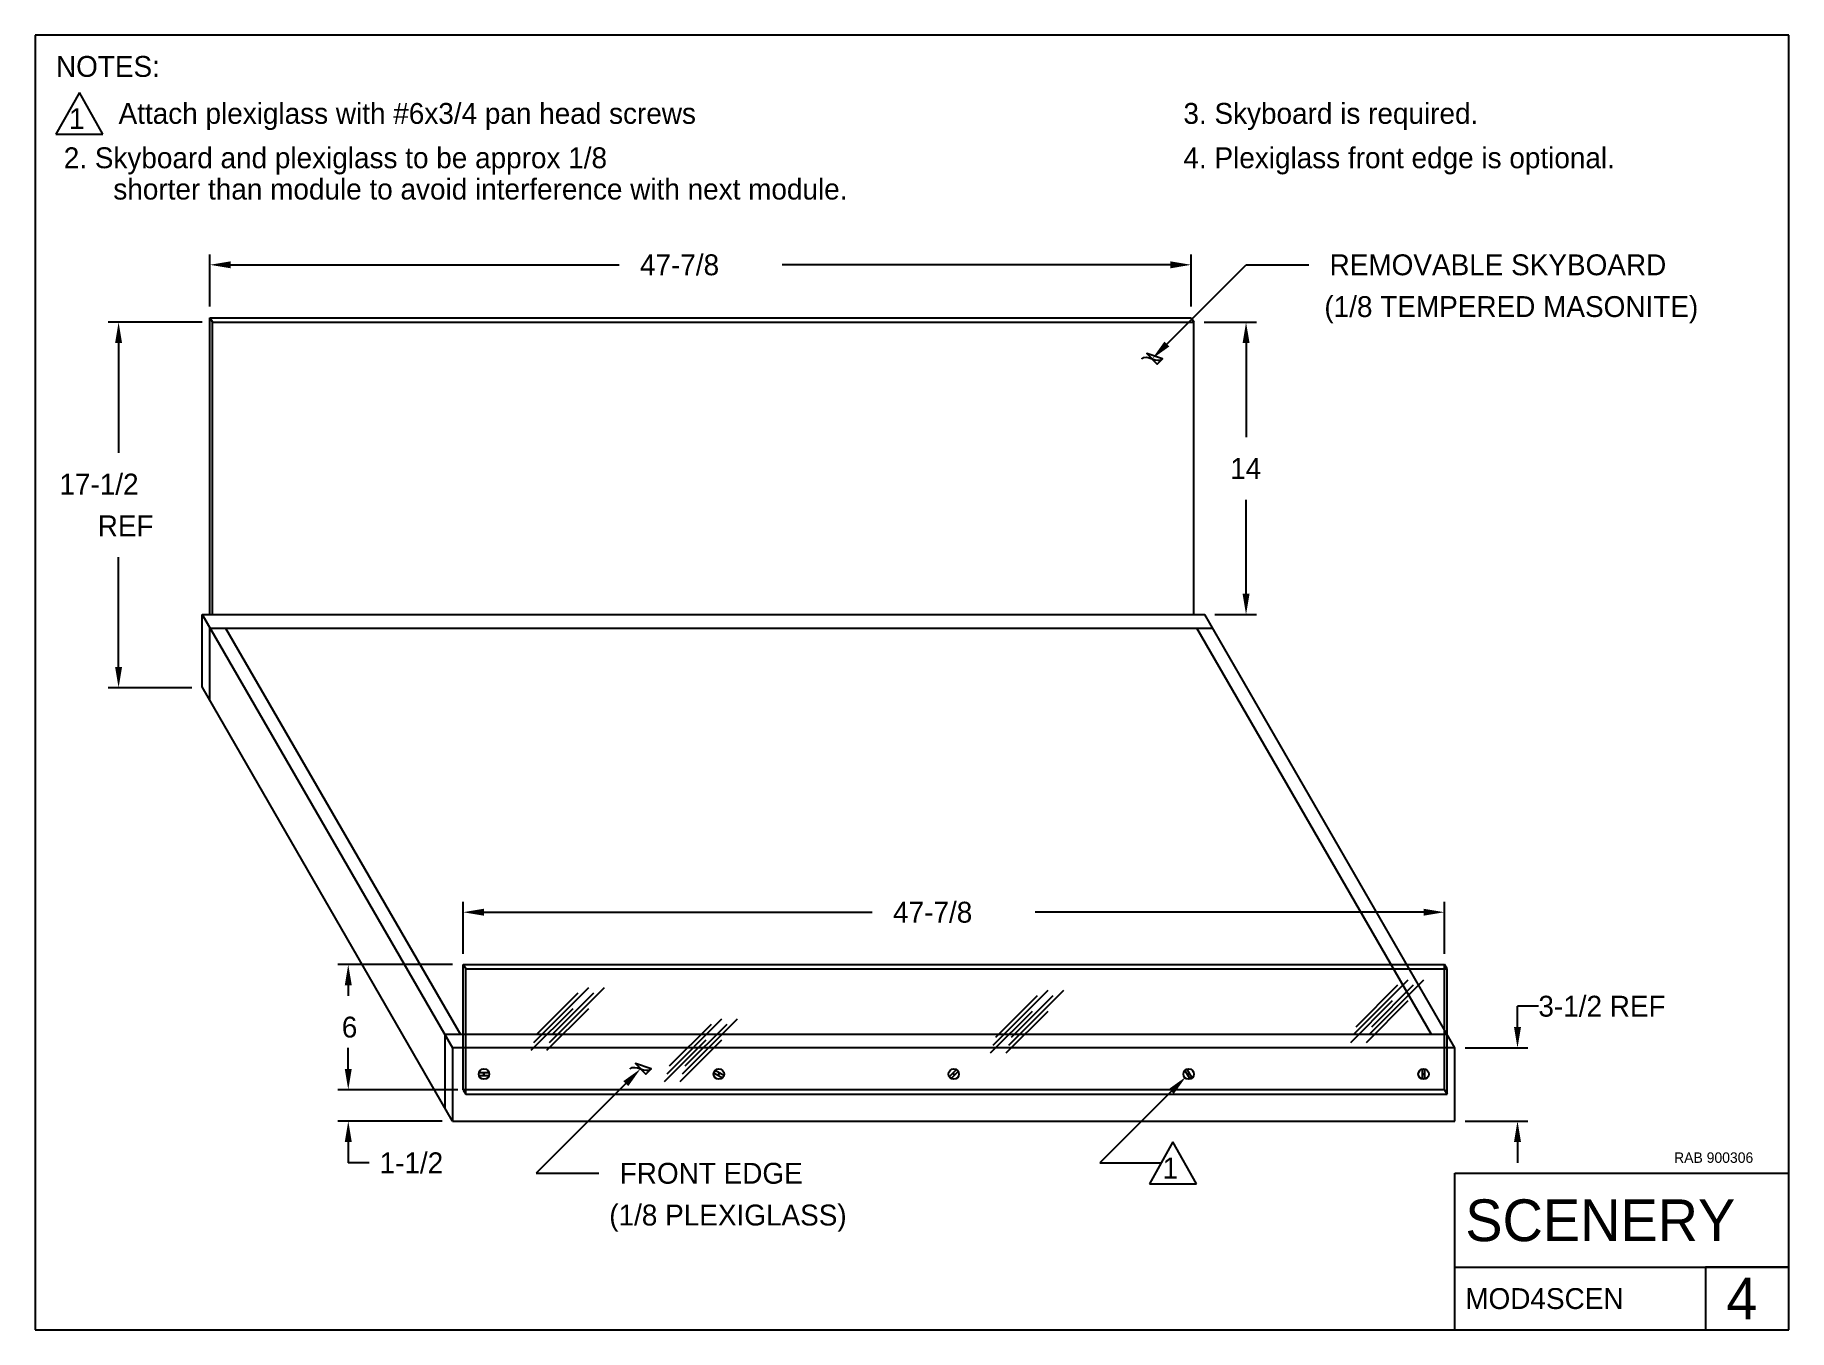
# Model space of a CAD drawing. Extents: x 0 to 84, y 0 to 62.
import ezdxf

# ---------------------------------------------------------------- set-up
doc = ezdxf.new("R2010")
doc.units = 0
doc.layers.get('0').update_dxf_attribs({"linetype": 'CONTINUOUS'})
doc.dimstyles.get("Standard").update_dxf_attribs({"dimtxt": 2.5, "dimasz": 2.5, "dimexe": 1.25, "dimexo": 0.625, "dimtad": 1, "dimcen": 2.5, "dimazin": 3, "dimtfac": 1, "dimtmove": 0, "dimatfit": 3})

# ---------------------------------------------------------------- blocks, each defined once
blk = doc.blocks.new('*D')
at = {"color": 0}
for p, q in [((8.375, 49), (8.375, 51.5)), ((55.375, 49), (55.375, 51.5)), ((9.375, 51), (27.97, 51)), ((54.375, 51), (35.78, 51)), ((56, 48.25), (58.5, 48.25)), ((58, 47.25), (58, 42.75)), ((58, 35.25), (58, 39.75)), ((56.5, 34.25), (58.5, 34.25)), ((20.5, 18), (20.5, 20.5)), ((67.5, 18), (67.5, 20.5)), ((21.5, 20), (40.095, 20)), ((66.5, 20), (47.905, 20)), ((20, 17.5), (14.5, 17.5)), ((15, 16.5), (15, 16)), ((15, 12.5), (15, 13)), ((20, 11.5), (14.5, 11.5))]:
    blk.add_line(p, q, dxfattribs=at)
for points in [[(9.375, 50.833), (9.375, 51.167), (8.375, 51)], [(54.375, 50.833), (54.375, 51.167), (55.375, 51)], [(58.167, 47.25), (57.833, 47.25), (58, 48.25)], [(58.167, 35.25), (57.833, 35.25), (58, 34.25)], [(21.5, 19.833), (21.5, 20.167), (20.5, 20)], [(66.5, 19.833), (66.5, 20.167), (67.5, 20)], [(15.167, 16.5), (14.833, 16.5), (15, 17.5)], [(15.167, 12.5), (14.833, 12.5), (15, 11.5)]]:
    blk.add_solid(points, dxfattribs=at)
for s, p in [('47-7/8', (28.97, 50.5)), ('14', (57.238, 40.75)), ('47-7/8', (41.095, 19.5)), ('6', (14.69, 14))]:
    blk.add_text(s, height=1, dxfattribs=at).set_placement(p)

msp = doc.modelspace()

# ---------------------------------------------------------------- linework, layer by layer
at = {"color": 0}
for p, q in [((84, 62), (0, 62)), ((0, 62), (0, 0)), ((84, 0), (84, 62)), ((2.125, 59.25), (1, 57.25)), ((3.25, 57.25), (2.125, 59.25)), ((1, 57.25), (3.25, 57.25)), ((54.207, 47.207), (58, 51)), ((58, 51), (61, 51)), ((8, 48.25), (3.5, 48.25)), ((8.375, 34.25), (8.375, 48.467)), ((8.375, 48.467), (8.5, 48.25)), ((8.375, 48.467), (55.375, 48.467)), ((8.5, 34.25), (8.5, 48.25)), ((8.5, 48.25), (55.5, 48.25)), ((55.375, 48.467), (55.5, 48.25)), ((55.5, 34.25), (55.5, 48.25)), ((4, 47.25), (4, 42)), ((4, 31.75), (4, 37)), ((8, 30.785), (8, 34.25)), ((8, 34.25), (20, 13.5)), ((8, 34.25), (56.02, 34.25)), ((8.375, 30.135), (8.375, 33.6)), ((8.375, 33.6), (56.395, 33.6)), ((9.125, 33.601), (20.374, 14.15)), ((66.875, 14.15), (55.645, 33.6)), ((68, 13.5), (56.02, 34.25)), ((7.5, 30.75), (3.5, 30.75)), ((20, 10), (8, 30.785)), ((20.5, 11.5), (20.5, 17.5)), ((20.5, 17.5), (67.5, 17.5)), ((20.5, 17.5), (20.625, 17.283)), ((20.625, 11.283), (20.625, 17.283)), ((20.625, 17.283), (67.625, 17.283)), ((67.625, 17.283), (67.5, 17.5)), ((67.5, 11.5), (67.5, 17.5)), ((67.625, 11.283), (67.625, 17.283)), ((26.5, 16.375), (23.875, 13.75)), ((26, 16.125), (24, 14.125)), ((27.25, 16.375), (24.625, 13.75)), ((26.75, 16.125), (24.75, 14.125)), ((48.5, 16.25), (45.875, 13.625)), ((48, 16), (46, 14)), ((49.25, 16.25), (46.625, 13.625)), ((48.75, 16), (46.75, 14)), ((65.75, 16.75), (63.125, 14.125)), ((65.25, 16.5), (63.25, 14.5)), ((66.5, 16.75), (63.875, 14.125)), ((66, 16.5), (64, 14.5)), ((25.75, 15.375), (23.75, 13.375)), ((26.5, 15.375), (24.5, 13.375)), ((47.75, 15.25), (45.75, 13.25)), ((48.5, 15.25), (46.5, 13.25)), ((65, 15.75), (63, 13.75)), ((65.75, 15.75), (63.75, 13.75)), ((71, 14.5), (71, 15.5)), ((72, 15.5), (71, 15.5)), ((32.875, 14.875), (30.25, 12.25)), ((32.375, 14.625), (30.375, 12.625)), ((33.625, 14.875), (31, 12.25)), ((33.125, 14.625), (31.125, 12.625)), ((15, 12.5), (15, 13.5)), ((67.625, 14.15), (19.625, 14.15)), ((19.625, 14.15), (19.625, 10.65)), ((68, 13.5), (20, 13.5)), ((20, 13.5), (20, 10)), ((32.125, 13.875), (30.125, 11.875)), ((32.875, 13.875), (30.875, 11.875)), ((68, 10), (68, 13.5)), ((68.5, 13.5), (71.5, 13.5)), ((21.742, 12.312), (21.258, 12.312)), ((21.258, 12.188), (21.742, 12.188)), ((28.293, 11.793), (24, 7.5)), ((32.509, 12.317), (32.928, 12.075)), ((32.991, 12.183), (32.572, 12.425)), ((44.127, 12.465), (43.785, 12.123)), ((43.873, 12.035), (44.215, 12.377)), ((55.075, 12.428), (55.317, 12.009)), ((55.425, 12.072), (55.183, 12.491)), ((66.438, 12.492), (66.438, 12.008)), ((66.562, 12.008), (66.562, 12.492)), ((20.25, 11.5), (14.5, 11.5)), ((20.5, 11.5), (20.625, 11.283)), ((67.5, 11.5), (20.5, 11.5)), ((20.625, 11.283), (67.625, 11.283)), ((54.418, 11.418), (51, 8)), ((67.5, 11.5), (67.625, 11.283)), ((19.5, 10), (14.5, 10)), ((20, 10), (68, 10)), ((68.5, 10), (71.5, 10)), ((15, 9), (15, 8)), ((54.5, 9), (53.375, 7)), ((55.625, 7), (54.5, 9)), ((71, 9), (71, 8)), ((16, 8), (15, 8)), ((51, 8), (53.938, 8)), ((24, 7.5), (27, 7.5)), ((53.375, 7), (55.625, 7)), ((68, 0), (68, 7.5)), ((68, 7.5), (84, 7.5)), ((68, 3), (84, 3)), ((84, 3), (80, 3)), ((80, 3), (80, 0)), ((0, 0), (84, 0))]:
    msp.add_line(p, q, dxfattribs=at)
for points in [[(53, 46.5), (53, 46.5), (53.104, 46.562), (53.227, 46.57), (53.36, 46.544), (53.5, 46.5), (53.64, 46.456), (53.773, 46.43), (53.896, 46.438), (54, 46.5), (53.25, 46.75), (53.75, 46.25), (54, 46.5)], [(28.5, 12.5), (28.5, 12.5), (28.604, 12.562), (28.727, 12.57), (28.86, 12.544), (29, 12.5), (29.14, 12.456), (29.273, 12.43), (29.396, 12.438), (29.5, 12.5), (28.75, 12.75), (29.25, 12.25), (29.5, 12.5)]]:
    msp.add_lwpolyline(points, dxfattribs=at)
for centre in [(21.5, 12.25), (32.75, 12.25), (44, 12.25), (55.25, 12.25), (66.5, 12.25)]:
    msp.add_circle(centre, 0.25, dxfattribs=at)
for p in [(21.5, 12.25), (32.75, 12.25), (44, 12.25), (55.25, 12.25), (66.5, 12.25)]:
    msp.add_point(p, dxfattribs=at)
for points in [[(4.167, 47.25), (3.833, 47.25), (4, 48.25)], [(54.325, 47.089), (54.089, 47.325), (53.5, 46.5)], [(4.167, 31.75), (3.833, 31.75), (4, 30.75)], [(71.167, 14.5), (70.833, 14.5), (71, 13.5)], [(15.167, 12.5), (14.833, 12.5), (15, 11.5)], [(28.175, 11.911), (28.411, 11.675), (29, 12.5)], [(54.3, 11.536), (54.536, 11.3), (55.125, 12.125)], [(15.167, 9), (14.833, 9), (15, 10)], [(71.167, 9), (70.833, 9), (71, 10)]]:
    msp.add_solid(points, dxfattribs=at)

# ---------------------------------------------------------------- texts
for s, height, p in [('NOTES:', 1, (1, 60)), ('Attach plexiglass with #6x3/4 pan head screws', 1, (4, 57.75)), ('3. Skyboard is required.', 1, (55, 57.75)), ('1', 1, (1.625, 57.5)), ('2. Skyboard and plexiglass to be approx 1/8', 1, (1.375, 55.625)), ('4. Plexiglass front edge is optional.', 1, (55, 55.625)), ('shorter than module to avoid interference with next module.', 1, (3.75, 54.125)), ('REMOVABLE SKYBOARD', 1, (62, 50.5)), ('(1/8 TEMPERED MASONITE)', 1, (61.75, 48.5)), ('17-1/2', 1, (1.167, 40)), ('REF', 1, (3, 38)), ('3-1/2 REF', 1, (72, 15)), ('1-1/2', 1, (16.5, 7.5)), ('RAB 900306', 0.5, (78.5, 8)), ('FRONT EDGE', 1, (28, 7)), ('1', 1, (54, 7.25)), ('(1/8 PLEXIGLASS)', 1, (27.5, 5)), ('SCENERY', 2, (68.5, 4.25)), ('MOD4SCEN', 1, (68.5, 1)), ('4', 2, (81, 0.5))]:
    msp.add_text(s, height=height, dxfattribs=at).set_placement(p)

# ---------------------------------------------------------------- dimensions: what is measured, and where the dimension line sits
for base, p1, p2, middle in [((55.375, 51), (8.375, 48.5), (55.375, 48.5), (31.875, 51)), ((67.5, 20), (20.5, 17.5), (67.5, 17.5), (44, 20))]:
    dim = msp.add_linear_dim(base=base, p1=p1, p2=p2, text='47-7/8', dimstyle='Standard', dxfattribs=at)
    dim.commit()
    dim.dimension.update_dxf_attribs({"geometry": '*D', "text_midpoint": middle})
for base, p1, p2, middle in [((58, 48.25), (56, 34.25), (55.5, 48.25), (58, 41.25)), ((15, 11.5), (20.5, 17.5), (20.5, 11.5), (15, 14.5))]:
    dim = msp.add_linear_dim(base=base, p1=p1, p2=p2, angle=90, dimstyle='Standard', dxfattribs=at)
    dim.commit()
    dim.dimension.update_dxf_attribs({"geometry": '*D', "text_midpoint": middle})

doc.saveas('drawing.dxf')
